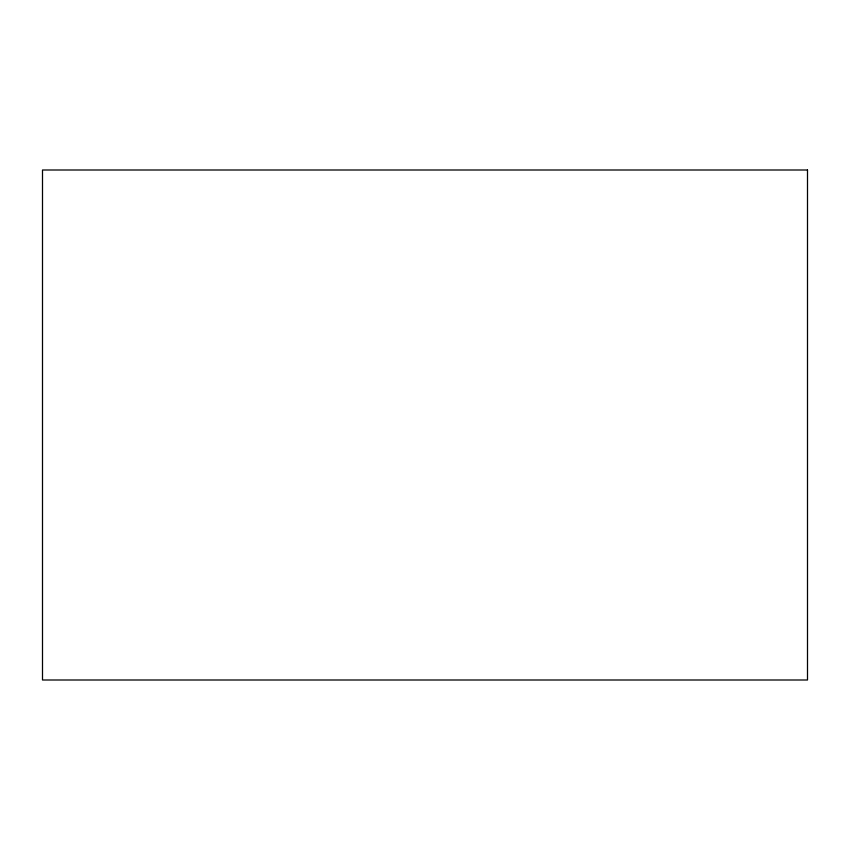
<?xml version="1.0" encoding="UTF-8"?>
<svg xmlns="http://www.w3.org/2000/svg" width="850" height="850" viewBox="0 0 850 850"><rect width="100%" height="100%" fill="white"/><g stroke="black" fill="none" stroke-linecap="round" stroke-linejoin="round"><path stroke-width="1.27" d="M807.5 170L42.5 170L42.5 680L807.5 680L807.5 170"/></g></svg>
